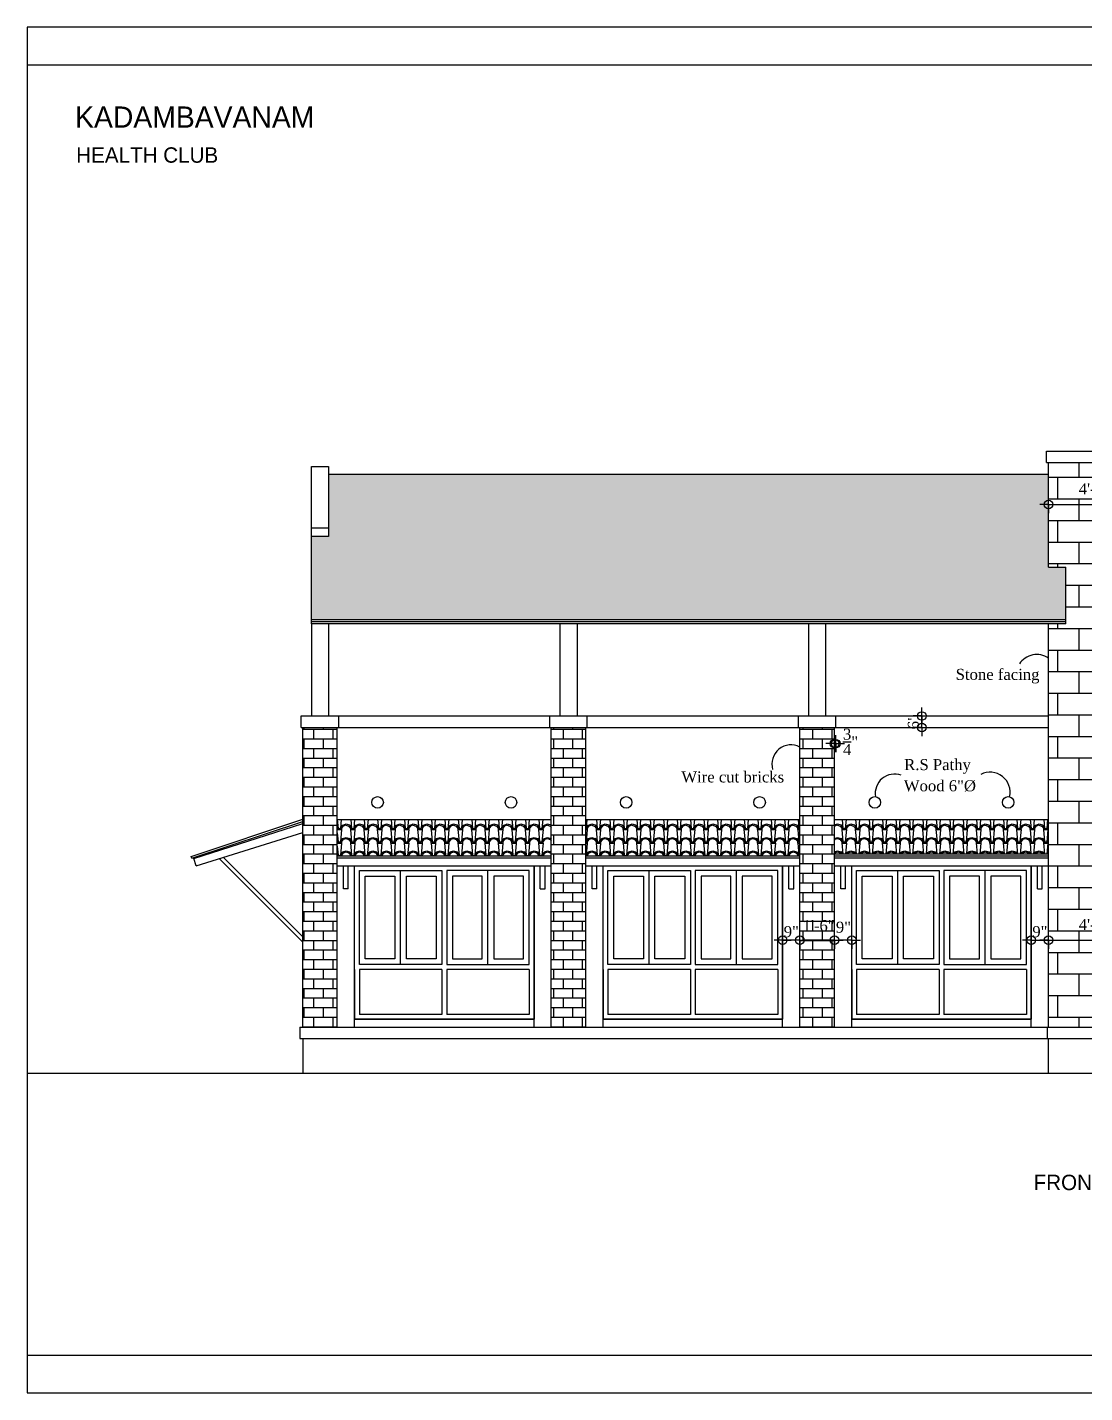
# Model space of a CAD drawing. Extents: x 13301 to 18078, y -1439 to 1911.
# Drawn here: x 13301 to 13852, y 1199 to 1911 of the extents above; entities that cross this region are included whole.
import ezdxf
from ezdxf.enums import TextEntityAlignment as Align

# ---------------------------------------------------------------- set-up
doc = ezdxf.new("R2010")
doc.units = 0
doc.header["$LTSCALE"] = 20
doc.header["$MEASUREMENT"] = 0
doc.header["$PDMODE"] = 34
doc.header["$PDSIZE"] = 5
doc.layers.get('0').update_dxf_attribs({"linetype": 'CONTINUOUS'})
doc.layers.get('Defpoints').update_dxf_attribs({"linetype": 'CONTINUOUS'})
for name, color, linetype in [('border', 230, 'CONTINUOUS'), ('BORTEXT', 2, 'CONTINUOUS'), ('DETTEXT', 7, 'CONTINUOUS'), ('DIMLINE', 254, 'CONTINUOUS'), ('Stone', 8, 'CONTINUOUS'), ('TILE', 22, 'CONTINUOUS'), ('wall', 13, 'CONTINUOUS'), ('window', 4, 'CONTINUOUS'), ('WOOD', 7, 'CONTINUOUS')]:
    doc.layers.add(name, color=color, linetype=linetype)
doc.layers.add('correct', color=230, linetype='CONTINUOUS', plot=False)
doc.styles.add('style3', font='TIMES.TTF')
doc.styles.add('style4', font='boos1.ttf')
doc.styles.add('style5', font='TIMES.TTF')
doc.dimstyles.new('arch61', dxfattribs={"dimscale": 0, "dimtxt": 5.75, "dimasz": 2.25, "dimexe": 0.18, "dimexo": 0.0625, "dimgap": 1.5, "dimtad": 1, "dimzin": 3, "dimdsep": 46, "dimlunit": 4, "dimtxsty": 'style3', "dimblk": 'BLK', "dimcen": 0, "dimse1": 1, "dimse2": 1, "dimclrd": 256, "dimclrt": 3, "dimazin": 0, "dimtfac": 1, "dimtix": 1, "dimtmove": 2, "dimatfit": 3, "dimldrblk": 'NONE', "dimfxl": 0, "dimtolj": 1, "dimtzin": 0, "dimlwd": -1, "dimarcsym": 0})

# ---------------------------------------------------------------- blocks, each defined once
blk = doc.blocks.new('BLK')
for q in [(-2, 0), (0, 2), (0, -2), (2, 0)]:
    blk.add_line((0, 0), q)
blk.add_circle((0, 0), 1)
blk = doc.blocks.new('*D353')
at = {"layer": 'Defpoints', "color": 0}
for p in [(13832.73, 1673.38), (13885.23, 1673.38), (13885.23, 1662.03)]:
    blk.add_point(p, dxfattribs=at)
at = {"layer": 'DIMLINE'}
blk.add_line((13834.98, 1662.03), (13882.98, 1662.03), dxfattribs=at)
at = {"layer": 'DIMLINE', "xscale": 2.25, "yscale": 2.25, "zscale": 2.25, "rotation": 180}
blk.add_blockref('BLK', (13832.73, 1662.03), dxfattribs=at)
at = {"layer": 'DIMLINE', "xscale": 2.25, "yscale": 2.25, "zscale": 2.25}
blk.add_blockref('BLK', (13885.23, 1662.03), dxfattribs=at)
at = {"layer": 'DIMLINE', "color": 3, "insert": (13858.98, 1670.22), "char_height": 5.75, "attachment_point": 5, "style": 'style3'}
blk.add_mtext('\\A1;4\'-4{\\H1.000000x;\\S1/2;}"', dxfattribs=at)
blk = doc.blocks.new('_None')
blk = doc.blocks.new('*D374')
at = {"layer": 'Defpoints', "color": 0}
for p in [(13823.73, 1436.37), (13832.73, 1436.37), (13832.73, 1435.07)]:
    blk.add_point(p, dxfattribs=at)
at = {"layer": 'DIMLINE'}
for p, q in [((13821.48, 1435.07), (13819.23, 1435.07)), ((13823.73, 1435.07), (13832.73, 1435.07)), ((13834.98, 1435.07), (13837.23, 1435.07))]:
    blk.add_line(p, q, dxfattribs=at)
at = {"layer": 'DIMLINE', "xscale": 2.25, "yscale": 2.25, "zscale": 2.25}
blk.add_blockref('BLK', (13823.73, 1435.07), dxfattribs=at)
at = {"layer": 'DIMLINE', "xscale": 2.25, "yscale": 2.25, "zscale": 2.25, "rotation": 180}
blk.add_blockref('BLK', (13832.73, 1435.07), dxfattribs=at)
at = {"layer": 'DIMLINE', "color": 3, "insert": (13828.23, 1439.51), "char_height": 5.75, "attachment_point": 5, "style": 'style3'}
blk.add_mtext('\\A1;9"', dxfattribs=at)
blk = doc.blocks.new('*D376')
at = {"layer": 'Defpoints', "color": 0}
for p in [(13730.23, 1443.98), (13721.23, 1442.94), (13721.23, 1435.07)]:
    blk.add_point(p, dxfattribs=at)
at = {"layer": 'DIMLINE'}
blk.add_line((13727.98, 1435.07), (13723.48, 1435.07), dxfattribs=at)
at = {"layer": 'DIMLINE', "xscale": 2.25, "yscale": 2.25, "zscale": 2.25, "rotation": 180}
blk.add_blockref('BLK', (13721.23, 1435.07), dxfattribs=at)
at = {"layer": 'DIMLINE', "xscale": 2.25, "yscale": 2.25, "zscale": 2.25}
blk.add_blockref('BLK', (13730.23, 1435.07), dxfattribs=at)
at = {"layer": 'DIMLINE', "color": 3, "insert": (13725.89, 1441.84), "char_height": 5.75, "attachment_point": 5, "style": 'style3'}
blk.add_mtext('\\A1;9"', dxfattribs=at)
blk = doc.blocks.new('*D377')
at = {"layer": 'Defpoints', "color": 0}
for p in [(13694.23, 1440.78), (13703.23, 1440.78), (13694.23, 1435.07)]:
    blk.add_point(p, dxfattribs=at)
at = {"layer": 'DIMLINE'}
for p, q in [((13691.98, 1435.07), (13689.73, 1435.07)), ((13703.23, 1435.07), (13694.23, 1435.07)), ((13705.48, 1435.07), (13707.73, 1435.07))]:
    blk.add_line(p, q, dxfattribs=at)
at = {"layer": 'DIMLINE', "xscale": 2.25, "yscale": 2.25, "zscale": 2.25}
blk.add_blockref('BLK', (13694.23, 1435.07), dxfattribs=at)
at = {"layer": 'DIMLINE', "xscale": 2.25, "yscale": 2.25, "zscale": 2.25, "rotation": 180}
blk.add_blockref('BLK', (13703.23, 1435.07), dxfattribs=at)
at = {"layer": 'DIMLINE', "color": 3, "insert": (13698.73, 1439.51), "char_height": 5.75, "attachment_point": 5, "style": 'style3'}
blk.add_mtext('\\A1;9"', dxfattribs=at)
blk = doc.blocks.new('*D378')
at = {"layer": 'Defpoints', "color": 0}
for p in [(13703.23, 1452.62), (13721.23, 1452.62), (13703.23, 1435.07)]:
    blk.add_point(p, dxfattribs=at)
at = {"layer": 'DIMLINE'}
blk.add_line((13718.98, 1435.07), (13705.48, 1435.07), dxfattribs=at)
at = {"layer": 'DIMLINE', "xscale": 2.25, "yscale": 2.25, "zscale": 2.25, "rotation": 180}
blk.add_blockref('BLK', (13703.23, 1435.07), dxfattribs=at)
at = {"layer": 'DIMLINE', "xscale": 2.25, "yscale": 2.25, "zscale": 2.25}
blk.add_blockref('BLK', (13721.23, 1435.07), dxfattribs=at)
at = {"layer": 'DIMLINE', "color": 3, "insert": (13712.96, 1442.64), "char_height": 5.75, "attachment_point": 5, "style": 'style3'}
blk.add_mtext('\\A1;1\'-6"', dxfattribs=at)
blk = doc.blocks.new('*D379')
at = {"layer": 'Defpoints', "color": 0}
for p in [(13721.23, 1545.89), (13721.98, 1545.89), (13721.98, 1537.48)]:
    blk.add_point(p, dxfattribs=at)
at = {"layer": 'DIMLINE'}
for p, q in [((13718.98, 1537.48), (13716.73, 1537.48)), ((13721.23, 1537.48), (13721.98, 1537.48)), ((13724.23, 1537.48), (13726.48, 1537.48))]:
    blk.add_line(p, q, dxfattribs=at)
at = {"layer": 'DIMLINE', "xscale": 2.25, "yscale": 2.25, "zscale": 2.25}
blk.add_blockref('BLK', (13721.23, 1537.48), dxfattribs=at)
at = {"layer": 'DIMLINE', "xscale": 2.25, "yscale": 2.25, "zscale": 2.25, "rotation": 180}
blk.add_blockref('BLK', (13721.98, 1537.48), dxfattribs=at)
at = {"layer": 'DIMLINE', "color": 3, "insert": (13729.6, 1538.41), "char_height": 5.75, "attachment_point": 5, "style": 'style3'}
blk.add_mtext('\\A1;{\\H1.000000x;\\S3/4;}"', dxfattribs=at)
blk = doc.blocks.new('*D380')
at = {"layer": 'Defpoints', "color": 0}
for p in [(13766.79, 1551.89), (13767.72, 1551.89), (13767.72, 1545.89)]:
    blk.add_point(p, dxfattribs=at)
at = {"layer": 'DIMLINE'}
for p, q in [((13766.79, 1554.14), (13766.79, 1556.39)), ((13766.79, 1545.89), (13766.79, 1551.89)), ((13766.79, 1543.64), (13766.79, 1541.39))]:
    blk.add_line(p, q, dxfattribs=at)
at = {"layer": 'DIMLINE', "xscale": 2.25, "yscale": 2.25, "zscale": 2.25}
for p, rotation in [((13766.79, 1551.89), 270), ((13766.79, 1545.89), 90)]:
    blk.add_blockref('BLK', p, dxfattribs=dict(at, rotation=rotation))
at = {"layer": 'DIMLINE', "color": 3, "insert": (13762.36, 1548.89), "char_height": 5.75, "attachment_point": 5, "rotation": 90, "style": 'style3'}
blk.add_mtext('\\A1;6"', dxfattribs=at)
blk = doc.blocks.new('*D381')
at = {"layer": 'Defpoints', "color": 0}
for p in [(13832.73, 1432.82), (13885.23, 1435.07), (13885.23, 1432.82)]:
    blk.add_point(p, dxfattribs=at)
at = {"layer": 'DIMLINE'}
blk.add_line((13834.98, 1435.07), (13882.98, 1435.07), dxfattribs=at)
at = {"layer": 'DIMLINE', "xscale": 2.25, "yscale": 2.25, "zscale": 2.25, "rotation": 180}
blk.add_blockref('BLK', (13832.73, 1435.07), dxfattribs=at)
at = {"layer": 'DIMLINE', "xscale": 2.25, "yscale": 2.25, "zscale": 2.25}
blk.add_blockref('BLK', (13885.23, 1435.07), dxfattribs=at)
at = {"layer": 'DIMLINE', "color": 3, "insert": (13858.98, 1443.27), "char_height": 5.75, "attachment_point": 5, "style": 'style3'}
blk.add_mtext('\\A1;4\'-4{\\H1.000000x;\\S1/2;}"', dxfattribs=at)

msp = doc.modelspace()

# ---------------------------------------------------------------- hatches: boundary and pattern name
at = {"layer": 'Stone', "lineweight": -2}
h = msp.add_hatch(dxfattribs=at)
h.set_pattern_fill('BRICK', color=8, scale=45, style=0)
h.paths.add_polyline_path([(13885.226, 1683.891), (13832.726, 1683.891), (13832.726, 1629.457), (13841.726, 1629.457), (13841.726, 1599.891), (13832.726, 1599.891), (13832.726, 1389.891), (13885.226, 1389.891)])
at = {"layer": 'TILE'}
h = msp.add_hatch(dxfattribs=at)
h.set_pattern_fill('SPANTILE', color=256, scale=7, style=0)
h.set_pattern_definition([(274.9697, (6.44, 7), (-6.999939149, 84.0000073606), [6.464304, -155.143247]), (180, (7, 0.56), (-7, -7), [0.56, -6.44]), (0, (0, 0), (7, 7), [1.96, -5.04]), (90, (1.96, 0), (-7, 7), [0.7, -6.3]), (270, (6.44, 0.7), (7, -7), [0.7, -6.3]), (0, (6.44, 0), (7, 7), [0.56, -6.44]), (0, (0, 0.56), (7, 7), [1.4, -5.6]), (85.0303, (1.4, 0.56), (6.999939149, 84.0000073606), [6.464304, -155.143247]), (52.6961, (1.4, 0.91), (-90.999901229, -119.000075192), [1.848056, -182.95725]), (18.4349, (2.52, 2.38), (14.00000304, 6.99998882), [1.770874, -20.365065]), (341.5651, (4.2, 2.94), (-14.00000304, 6.99998882), [1.770874, -20.365065]), (307.3039, (5.88, 2.38), (90.999901229, -119.000075192), [1.848056, -182.95725]), (20.2249, (2.87, 1.89), (-76.99998085, -28.000058349), [1.417395, -140.321804]), (339.7751, (4.2, 2.38), (76.99998085, -28.000058349), [1.417395, -140.321804]), (307.4054, (5.53, 1.89), (70.000069668, -90.999947255), [1.498063, -148.308475]), (52.5946, (1.96, 0.7), (-70.000069668, -90.999947255), [1.498063, -148.308475])])
h.paths.add_polyline_path([(13841.726, 1601.891), (13841.726, 1629.457), (13832.726, 1629.457), (13832.726, 1677.891), (13457.726, 1677.891), (13457.726, 1645.38), (13448.726, 1645.38), (13448.726, 1601.891)])
h = msp.add_hatch(dxfattribs=at)
h.set_pattern_fill('BRICK', color=256, scale=20, style=0)
h.paths.add_polyline_path([(13444.226, 1389.891), (13462.226, 1389.891), (13462.226, 1545.891), (13444.226, 1545.891)])
h = msp.add_hatch(dxfattribs=at)
h.set_pattern_fill('BRICK', color=256, scale=20, style=0)
h.paths.add_polyline_path([(13591.726, 1545.891), (13573.726, 1545.891), (13573.726, 1389.891), (13591.726, 1389.891)])
h = msp.add_hatch(dxfattribs=at)
h.set_pattern_fill('BRICK', color=256, scale=20, style=0)
h.paths.add_polyline_path([(13721.226, 1545.891), (13703.226, 1545.891), (13703.226, 1389.891), (13721.226, 1389.891)])
h = msp.add_hatch(dxfattribs=at)
h.set_pattern_fill('SPANTILE', color=256, scale=7, style=0)
h.set_pattern_definition([(274.9697, (4103.00197, 50.6944), (-6.999939149, 84.000007361), [6.464304, -155.143247]), (180, (4103.562, 44.2544), (-7, -7), [0.56, -6.44]), (0, (4096.562, 43.6944), (7, 7), [1.96, -5.04]), (90, (4098.522, 43.6944), (-7, 7), [0.7, -6.3]), (270, (4103.002, 44.3944), (7, -7), [0.7, -6.3]), (0, (4103.002, 43.6944), (7, 7), [0.56, -6.44]), (0, (4096.562, 44.2544), (7, 7), [1.4, -5.6]), (85.0303, (4097.96197, 44.2544), (6.999939149, 84.000007361), [6.464304, -155.143247]), (52.6961, (4097.96197, 44.6044), (-90.999901229, -119.000075192), [1.848056, -182.95725]), (18.4349, (4099.082, 46.0744), (14.00000304, 6.9999888), [1.770874, -20.365065]), (341.5651, (4100.762, 46.6344), (-14.00000304, 6.9999888), [1.770874, -20.365065]), (307.3039, (4102.44197, 46.0744), (90.999901229, -119.000075192), [1.848056, -182.95725]), (20.2249, (4099.43197, 45.5844), (-76.99998085, -28.000058349), [1.417395, -140.321804]), (339.7751, (4100.76197, 46.0744), (76.99998085, -28.000058349), [1.417395, -140.321804]), (307.4054, (4102.09197, 45.5844), (70.000069668, -90.999947255), [1.498063, -148.308475]), (52.5946, (4098.52197, 44.3944), (-70.000069668, -90.999947255), [1.498063, -148.308475])])
h.paths.add_polyline_path([(13573.726, 1478.891), (13573.726, 1497.891), (13462.226, 1497.891), (13462.226, 1478.891)])
h = msp.add_hatch(dxfattribs=at)
h.set_pattern_fill('SPANTILE', color=256, scale=7, style=0)
h.set_pattern_definition([(274.9697, (4112.00197, 50.6944), (-6.999939149, 84.000007361), [6.464304, -155.143247]), (180, (4112.562, 44.2544), (-7, -7), [0.56, -6.44]), (0, (4105.562, 43.6944), (7, 7), [1.96, -5.04]), (90, (4107.522, 43.6944), (-7, 7), [0.7, -6.3]), (270, (4112.002, 44.3944), (7, -7), [0.7, -6.3]), (0, (4112.002, 43.6944), (7, 7), [0.56, -6.44]), (0, (4105.562, 44.2544), (7, 7), [1.4, -5.6]), (85.0303, (4106.96197, 44.2544), (6.999939149, 84.000007361), [6.464304, -155.143247]), (52.6961, (4106.96197, 44.6044), (-90.999901229, -119.000075192), [1.848056, -182.95725]), (18.4349, (4108.082, 46.0744), (14.00000304, 6.9999888), [1.770874, -20.365065]), (341.5651, (4109.762, 46.6344), (-14.00000304, 6.9999888), [1.770874, -20.365065]), (307.3039, (4111.44197, 46.0744), (90.999901229, -119.000075192), [1.848056, -182.95725]), (20.2249, (4108.43197, 45.5844), (-76.99998085, -28.000058349), [1.417395, -140.321804]), (339.7751, (4109.76197, 46.0744), (76.99998085, -28.000058349), [1.417395, -140.321804]), (307.4054, (4111.09197, 45.5844), (70.000069668, -90.999947255), [1.498063, -148.308475]), (52.5946, (4107.52197, 44.3944), (-70.000069668, -90.999947255), [1.498063, -148.308475])])
h.paths.add_polyline_path([(13703.226, 1478.891), (13703.226, 1497.891), (13591.726, 1497.891), (13591.726, 1478.891)])
h = msp.add_hatch(dxfattribs=at)
h.set_pattern_fill('SPANTILE', color=256, scale=7, style=0)
h.set_pattern_definition([(274.9697, (4121.00197, 50.6944), (-6.999939149, 84.000007361), [6.464304, -155.143247]), (180, (4121.562, 44.2544), (-7, -7), [0.56, -6.44]), (0, (4114.562, 43.6944), (7, 7), [1.96, -5.04]), (90, (4116.522, 43.6944), (-7, 7), [0.7, -6.3]), (270, (4121.002, 44.3944), (7, -7), [0.7, -6.3]), (0, (4121.002, 43.6944), (7, 7), [0.56, -6.44]), (0, (4114.562, 44.2544), (7, 7), [1.4, -5.6]), (85.0303, (4115.96197, 44.2544), (6.999939149, 84.000007361), [6.464304, -155.143247]), (52.6961, (4115.96197, 44.6044), (-90.999901229, -119.000075192), [1.848056, -182.95725]), (18.4349, (4117.082, 46.0744), (14.00000304, 6.9999888), [1.770874, -20.365065]), (341.5651, (4118.762, 46.6344), (-14.00000304, 6.9999888), [1.770874, -20.365065]), (307.3039, (4120.44197, 46.0744), (90.999901229, -119.000075192), [1.848056, -182.95725]), (20.2249, (4117.43197, 45.5844), (-76.99998085, -28.000058349), [1.417395, -140.321804]), (339.7751, (4118.76197, 46.0744), (76.99998085, -28.000058349), [1.417395, -140.321804]), (307.4054, (4120.09197, 45.5844), (70.000069668, -90.999947255), [1.498063, -148.308475]), (52.5946, (4116.52197, 44.3944), (-70.000069668, -90.999947255), [1.498063, -148.308475])])
h.paths.add_polyline_path([(13832.726, 1479.891), (13832.726, 1497.891), (13721.226, 1497.891), (13721.226, 1479.891)])

# ---------------------------------------------------------------- linework, layer by layer
at = {"lineweight": -2}
for p, q in [((13387.536, 1477.587), (13444.226, 1495.853)), ((13388.726, 1473.891), (13444.226, 1491.288)), ((13444.226, 1434.036), (13400.638, 1477.625)), ((13444.226, 1436.865), (13402.791, 1478.3))]:
    msp.add_line(p, q, dxfattribs=at)
at = {"layer": 'border'}
for p, q in [((13300.762, 1891.002), (14381.165, 1891.002)), ((13300.762, 1219.018), (14381.165, 1219.018))]:
    msp.add_line(p, q, dxfattribs=at)
at = {"layer": 'correct', "color": 3}
msp.add_lwpolyline([(14381.165, 1199.415), (14381.165, 1910.605), (13300.762, 1910.605), (13300.762, 1199.415)], close=True, dxfattribs=at)
at = {"layer": 'DETTEXT'}
msp.add_arc((13826.625, 1573.014), 10.883, 55.901763, 146.681622, dxfattribs=at)
at = {"layer": 'DIMLINE'}
msp.add_line((13388.726, 1473.891), (13387.536, 1477.587), dxfattribs=at)
for centre, radius, start, end in [((13698.612, 1526.841), 10.009, 62.544424, 196.250885), ((13802.25, 1512.168), 10.471, 346.94281, 116.97569), ((13752.5, 1511.593), 10.037, 69.592332, 189.906007)]:
    msp.add_arc(centre, radius, start, end, dxfattribs=at)
at = {"layer": 'TILE'}
for p, q in [((13841.726, 1601.891), (13448.726, 1601.891)), ((13841.726, 1600.891), (13448.726, 1600.891))]:
    msp.add_line(p, q, dxfattribs=at)
at = {"layer": 'TILE', "lineweight": -2}
for p, q in [((13386.099, 1478.784), (13444.226, 1498.136)), ((13386.398, 1477.855), (13444.226, 1496.991)), ((13832.726, 1479.891), (13721.226, 1479.891)), ((13386.398, 1477.855), (13386.099, 1478.784)), ((13573.726, 1478.891), (13462.226, 1478.891)), ((13703.226, 1478.891), (13591.726, 1478.891)), ((13832.726, 1478.891), (13721.226, 1478.891))]:
    msp.add_line(p, q, dxfattribs=at)
at = {"layer": 'wall'}
for p, q in [((13831.726, 1683.891), (13831.726, 1689.891)), ((13831.726, 1689.891), (14052.726, 1689.891)), ((13448.726, 1681.904), (13457.726, 1681.904)), ((13448.726, 1599.891), (13448.726, 1681.904)), ((13457.726, 1681.904), (13457.726, 1645.38)), ((13831.726, 1683.891), (14052.726, 1683.891)), ((13832.726, 1629.457), (13832.726, 1683.891)), ((13457.726, 1677.891), (13832.726, 1677.891)), ((13457.726, 1649.754), (13448.726, 1649.754)), ((13457.726, 1645.38), (13448.726, 1645.38)), ((13832.726, 1629.457), (13841.726, 1629.457)), ((13841.726, 1599.891), (13841.726, 1629.457)), ((13841.726, 1599.891), (13448.726, 1599.891)), ((13832.726, 1389.891), (13832.726, 1599.891)), ((13443.476, 1545.891), (13443.476, 1551.891)), ((13443.476, 1551.891), (13832.726, 1551.891)), ((13462.976, 1545.891), (13462.976, 1551.891)), ((13572.976, 1545.891), (13572.976, 1551.891)), ((13592.476, 1545.891), (13592.476, 1551.891)), ((13702.476, 1545.891), (13702.476, 1551.891)), ((13721.976, 1545.891), (13721.976, 1551.891)), ((13443.476, 1545.891), (13832.726, 1545.891)), ((13444.226, 1389.891), (13444.226, 1545.891)), ((13462.226, 1389.891), (13462.226, 1545.891)), ((13573.726, 1389.891), (13573.726, 1545.891)), ((13591.726, 1389.891), (13591.726, 1545.891)), ((13703.226, 1389.891), (13703.226, 1545.891)), ((13721.226, 1389.891), (13721.226, 1545.891)), ((13462.226, 1497.891), (13573.726, 1497.891)), ((13591.726, 1497.891), (13703.226, 1497.891)), ((13721.226, 1497.891), (13832.726, 1497.891)), ((13471.226, 1389.891), (13471.226, 1473.891)), ((13564.726, 1389.891), (13564.726, 1473.891)), ((13600.726, 1389.891), (13600.726, 1473.891)), ((13694.226, 1389.891), (13694.226, 1473.891)), ((13730.226, 1389.891), (13730.226, 1473.891)), ((13823.726, 1389.891), (13823.726, 1473.891)), ((13442.726, 1389.891), (13442.726, 1383.891)), ((13442.726, 1389.891), (14271.476, 1389.891)), ((13471.226, 1393.891), (13564.726, 1393.891)), ((13600.726, 1393.891), (13694.226, 1393.891)), ((13730.226, 1393.891), (13823.726, 1393.891)), ((13832.026, 1389.891), (13832.026, 1383.891)), ((13832.026, 1389.891), (13832.026, 1383.891)), ((13442.726, 1383.891), (14271.476, 1383.891)), ((13442.726, 1383.891), (13832.026, 1383.891)), ((13444.226, 1383.891), (13444.226, 1365.891)), ((13832.726, 1365.891), (13832.726, 1383.891)), ((13300.762, 1365.891), (14381.165, 1365.891))]:
    msp.add_line(p, q, dxfattribs=at)
at = {"layer": 'window'}
for p, q in [((13471.226, 1473.891), (13564.726, 1473.891)), ((13471.226, 1419.891), (13471.226, 1473.891)), ((13564.726, 1473.891), (13564.726, 1419.891)), ((13600.726, 1473.891), (13694.226, 1473.891)), ((13600.726, 1419.891), (13600.726, 1473.891)), ((13694.226, 1473.891), (13694.226, 1419.891)), ((13730.226, 1473.891), (13823.726, 1473.891)), ((13730.226, 1419.891), (13730.226, 1473.891)), ((13823.726, 1473.891), (13823.726, 1419.891)), ((13473.726, 1422.391), (13473.726, 1471.391)), ((13473.726, 1471.391), (13516.726, 1471.391)), ((13495.226, 1422.391), (13495.226, 1471.391)), ((13516.726, 1471.391), (13516.726, 1422.391)), ((13519.226, 1471.391), (13519.226, 1422.391)), ((13562.226, 1471.391), (13519.226, 1471.391)), ((13540.726, 1422.391), (13540.726, 1471.391)), ((13562.226, 1422.391), (13562.226, 1471.391)), ((13603.226, 1422.391), (13603.226, 1471.391)), ((13603.226, 1471.391), (13646.226, 1471.391)), ((13624.726, 1422.391), (13624.726, 1471.391)), ((13646.226, 1471.391), (13646.226, 1422.391)), ((13648.726, 1471.391), (13648.726, 1422.391)), ((13691.726, 1471.391), (13648.726, 1471.391)), ((13670.226, 1422.391), (13670.226, 1471.391)), ((13691.726, 1422.391), (13691.726, 1471.391)), ((13732.726, 1422.391), (13732.726, 1471.391)), ((13732.726, 1471.391), (13775.726, 1471.391)), ((13754.226, 1422.391), (13754.226, 1471.391)), ((13775.726, 1471.391), (13775.726, 1422.391)), ((13778.226, 1471.391), (13778.226, 1422.391)), ((13821.226, 1471.391), (13778.226, 1471.391)), ((13799.726, 1422.391), (13799.726, 1471.391)), ((13821.226, 1422.391), (13821.226, 1471.391)), ((13516.726, 1422.391), (13473.726, 1422.391)), ((13519.226, 1422.391), (13562.226, 1422.391)), ((13646.226, 1422.391), (13603.226, 1422.391)), ((13648.726, 1422.391), (13691.726, 1422.391)), ((13775.726, 1422.391), (13732.726, 1422.391)), ((13778.226, 1422.391), (13821.226, 1422.391)), ((13471.226, 1419.891), (13471.226, 1393.891)), ((13516.726, 1419.891), (13473.726, 1419.891)), ((13473.726, 1419.891), (13473.726, 1396.391)), ((13516.726, 1419.891), (13516.726, 1396.391)), ((13562.226, 1419.891), (13519.226, 1419.891)), ((13519.226, 1419.891), (13519.226, 1396.391)), ((13562.226, 1419.891), (13562.226, 1396.391)), ((13564.726, 1419.891), (13564.726, 1393.891)), ((13600.726, 1419.891), (13600.726, 1393.891)), ((13646.226, 1419.891), (13603.226, 1419.891)), ((13603.226, 1419.891), (13603.226, 1396.391)), ((13646.226, 1419.891), (13646.226, 1396.391)), ((13691.726, 1419.891), (13648.726, 1419.891)), ((13648.726, 1419.891), (13648.726, 1396.391)), ((13691.726, 1419.891), (13691.726, 1396.391)), ((13694.226, 1419.891), (13694.226, 1393.891)), ((13730.226, 1419.891), (13730.226, 1393.891)), ((13775.726, 1419.891), (13732.726, 1419.891)), ((13732.726, 1419.891), (13732.726, 1396.391)), ((13775.726, 1419.891), (13775.726, 1396.391)), ((13821.226, 1419.891), (13778.226, 1419.891)), ((13778.226, 1419.891), (13778.226, 1396.391)), ((13821.226, 1419.891), (13821.226, 1396.391)), ((13823.726, 1419.891), (13823.726, 1393.891)), ((13516.726, 1396.391), (13473.726, 1396.391)), ((13562.226, 1396.391), (13519.226, 1396.391)), ((13646.226, 1396.391), (13603.226, 1396.391)), ((13691.726, 1396.391), (13648.726, 1396.391)), ((13775.726, 1396.391), (13732.726, 1396.391)), ((13821.226, 1396.391), (13778.226, 1396.391)), ((13564.726, 1393.891), (13471.226, 1393.891)), ((13694.226, 1393.891), (13600.726, 1393.891)), ((13823.726, 1393.891), (13730.226, 1393.891))]:
    msp.add_line(p, q, dxfattribs=at)
for points in [[(13492.226, 1468.391), (13492.226, 1425.391), (13476.726, 1425.391), (13476.726, 1468.391)], [(13513.726, 1468.391), (13513.726, 1425.391), (13498.226, 1425.391), (13498.226, 1468.391)], [(13522.226, 1468.391), (13522.226, 1425.391), (13537.726, 1425.391), (13537.726, 1468.391)], [(13543.726, 1468.391), (13543.726, 1425.391), (13559.226, 1425.391), (13559.226, 1468.391)], [(13621.726, 1468.391), (13621.726, 1425.391), (13606.226, 1425.391), (13606.226, 1468.391)], [(13643.226, 1468.391), (13643.226, 1425.391), (13627.726, 1425.391), (13627.726, 1468.391)], [(13651.726, 1468.391), (13651.726, 1425.391), (13667.226, 1425.391), (13667.226, 1468.391)], [(13673.226, 1468.391), (13673.226, 1425.391), (13688.726, 1425.391), (13688.726, 1468.391)], [(13751.226, 1468.391), (13751.226, 1425.391), (13735.726, 1425.391), (13735.726, 1468.391)], [(13772.726, 1468.391), (13772.726, 1425.391), (13757.226, 1425.391), (13757.226, 1468.391)], [(13781.226, 1468.391), (13781.226, 1425.391), (13796.726, 1425.391), (13796.726, 1468.391)], [(13802.726, 1468.391), (13802.726, 1425.391), (13818.226, 1425.391), (13818.226, 1468.391)]]:
    msp.add_lwpolyline(points, close=True, dxfattribs=at)
at = {"layer": 'WOOD'}
for p, q in [((13448.726, 1599.891), (13448.726, 1551.891)), ((13457.726, 1599.891), (13457.726, 1551.891)), ((13578.226, 1599.891), (13578.226, 1551.891)), ((13587.226, 1599.891), (13587.226, 1551.891)), ((13707.726, 1599.891), (13707.726, 1551.891)), ((13716.726, 1551.891), (13716.726, 1599.891)), ((13573.726, 1477.891), (13462.226, 1477.891)), ((13462.226, 1473.891), (13573.726, 1473.891)), ((13465.476, 1461.891), (13465.476, 1473.891)), ((13467.976, 1461.891), (13467.976, 1473.891)), ((13567.976, 1461.891), (13567.976, 1473.891)), ((13570.476, 1461.891), (13570.476, 1473.891)), ((13703.226, 1477.891), (13591.726, 1477.891)), ((13591.726, 1473.891), (13703.226, 1473.891)), ((13594.976, 1461.891), (13594.976, 1473.891)), ((13597.476, 1461.891), (13597.476, 1473.891)), ((13697.476, 1461.891), (13697.476, 1473.891)), ((13699.976, 1461.891), (13699.976, 1473.891)), ((13832.726, 1477.891), (13721.226, 1477.891)), ((13721.226, 1473.891), (13832.726, 1473.891)), ((13724.476, 1461.891), (13724.476, 1473.891)), ((13726.976, 1461.891), (13726.976, 1473.891)), ((13826.976, 1461.891), (13826.976, 1473.891)), ((13829.476, 1461.891), (13829.476, 1473.891)), ((13467.976, 1461.891), (13465.476, 1461.891)), ((13567.976, 1461.891), (13570.476, 1461.891)), ((13597.476, 1461.891), (13594.976, 1461.891)), ((13697.476, 1461.891), (13699.976, 1461.891)), ((13726.976, 1461.891), (13724.476, 1461.891)), ((13826.976, 1461.891), (13829.476, 1461.891))]:
    msp.add_line(p, q, dxfattribs=at)
for centre in [(13483.226, 1506.891), (13552.726, 1506.891), (13612.726, 1506.891), (13682.226, 1506.891), (13742.226, 1506.891), (13811.726, 1506.891)]:
    msp.add_circle(centre, 3, dxfattribs=at)

# ---------------------------------------------------------------- texts
at = {"layer": 'BORTEXT', "style": 'style4'}
msp.add_text('KADAMBAVANAM', height=11.03816, dxfattribs=at).set_placement((13325.646, 1858.331))
at = {"layer": 'BORTEXT', "color": 7, "style": 'style4'}
msp.add_text('HEALTH CLUB', height=8.02775, dxfattribs=at).set_placement((13326.241, 1840.066))
at = {"layer": 'BORTEXT', "color": 2, "style": 'style4'}
msp.add_text('FRONT ELEVATION', height=8.02775, dxfattribs=at).set_placement((13824.962, 1304.927))
at = {"layer": 'DETTEXT', "style": 'style5'}
msp.add_text('Stone facing', height=5.75, dxfattribs=at).set_placement((13784.372, 1570.7))
for s, p in [('R.S Pathy ', (13776.002, 1523.691)), ('Wire cut bricks', (13668.242, 1517.274)), ('Wood 6"%%C', (13776.141, 1512.662))]:
    msp.add_text(s, height=5.75, dxfattribs=at).set_placement(p, align=Align.CENTER)

# ---------------------------------------------------------------- dimensions: what is measured, and where the dimension line sits
at = {"layer": 'DIMLINE'}
for base, p1, p2, picture, middle in [((13885.226, 1662.027), (13832.726, 1673.382), (13885.226, 1673.382), '*D353', (13858.976, 1670.222)), ((13885.226, 1435.073), (13832.726, 1432.823), (13885.226, 1432.823), '*D381', (13858.976, 1443.268)), ((13694.226, 1435.073), (13703.226, 1440.775), (13694.226, 1440.775), '*D377', (13698.726, 1439.506)), ((13832.726, 1435.073), (13823.726, 1436.369), (13832.726, 1436.369), '*D374', (13828.226, 1439.506))]:
    dim = msp.add_linear_dim(base=base, p1=p1, p2=p2, dimstyle='arch61', override={"dimscale": 1}, dxfattribs=at)
    dim.commit()
    dim.dimension.update_dxf_attribs({"geometry": picture, "text_midpoint": middle})
dim = msp.add_linear_dim(base=(13766.789, 1551.891), p1=(13767.717, 1545.891), p2=(13767.717, 1551.891), angle=90, dimstyle='arch61', override={"dimscale": 1}, dxfattribs=at)
dim.commit()
dim.dimension.update_dxf_attribs({"geometry": '*D380', "text_midpoint": (13762.365, 1548.891)})
for base, p1, p2, picture, middle in [((13721.976, 1537.481), (13721.226, 1545.891), (13721.976, 1545.891), '*D379', (13729.602, 1538.408)), ((13703.226, 1435.073), (13721.226, 1452.62), (13703.226, 1452.62), '*D378', (13712.957, 1442.636)), ((13721.226, 1435.073), (13730.226, 1443.979), (13721.226, 1442.939), '*D376', (13725.887, 1441.836))]:
    dim = msp.add_linear_dim(base=base, p1=p1, p2=p2, dimstyle='arch61', override={"dimscale": 1}, dxfattribs=at)
    dim.commit()
    dim.dimension.update_dxf_attribs({"geometry": picture, "text_midpoint": middle, "dimtype": 160})

doc.saveas('drawing.dxf')
